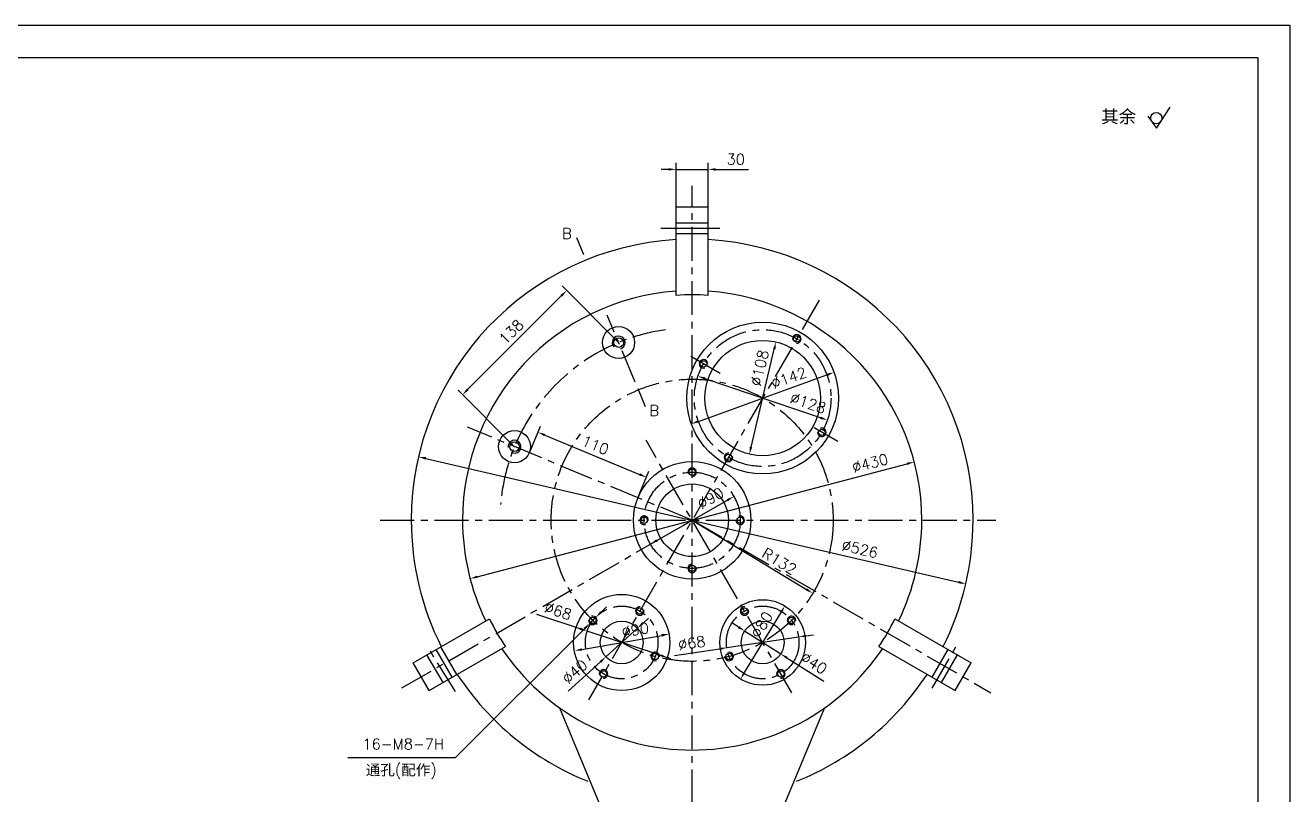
# Model space of a CAD drawing. Extents: x -1148 to 634, y -1374 to -114.
# Drawn here: x -550 to 634, y -834 to -114 of the extents above; entities that cross this region are included whole.
import ezdxf

# ---------------------------------------------------------------- set-up
doc = ezdxf.new("R2010")
doc.units = 0
doc.linetypes.add('CENTER', pattern=[50.8, 31.75, -6.35, 6.35, -6.35])
doc.layers.get('0').update_dxf_attribs({"linetype": 'CONTINUOUS'})
doc.layers.get('DEFPOINTS').update_dxf_attribs({"linetype": 'CONTINUOUS'})
doc.styles.add('DXF', font='txt.shx', dxfattribs={"height": 10})
doc.styles.get("Standard").update_dxf_attribs({"font": 'txt.shx', "height": 3.8})
doc.dimstyles.get("Standard").update_dxf_attribs({"dimscale": 5, "dimtxt": 4.5, "dimasz": 5.5, "dimexe": 4.25, "dimexo": 0.625, "dimgap": 2.2, "dimtad": 1, "dimdec": 4, "dimlfac": -1, "dimdsep": 46, "dimlunit": 6, "dimtxsty": 'Standard', "dimcen": 2.5, "dimclrd": 2, "dimclre": 2, "dimclrt": 2, "dimadec": 0, "dimazin": 0, "dimtfac": 1, "dimtdec": 4, "dimtmove": 0, "dimatfit": 3, "dimfxl": 1, "dimtolj": 1, "dimtzin": 0, "dimarcsym": 0})

# ---------------------------------------------------------------- blocks, each defined once
blk = doc.blocks.new('*D0')
at = {"color": 2, "linetype": 'ByBlock', "transparency": 16777216}
blk.add_line((-126.4, -629.6), (276, -523.9), dxfattribs=at)
for points in [[(275.7, -522.8), (276.3, -525), (282.8, -522.1)], [(-126.6, -628.5), (-126.1, -630.7), (-133.1, -631.4)]]:
    blk.add_solid(points, dxfattribs=at)
at = {"layer": 'DEFPOINTS', "color": 0, "linetype": 'ByBlock', "transparency": 16777216}
for p in [(282.8, -522.1), (-133.1, -631.4)]:
    blk.add_point(p, dxfattribs=at)
at = {"color": 2, "linetype": 'ByBlock', "transparency": 16777216, "insert": (241.4, -523.3), "char_height": 10, "attachment_point": 5, "rotation": 14.7147, "style": 'DXF'}
blk.add_mtext('\\A1;∅430', dxfattribs=at)
blk = doc.blocks.new('*D3')
at = {"color": 2, "linetype": 'ByBlock', "transparency": 16777216}
blk.add_line((-28.6, -697.7), (46.3, -684.5), dxfattribs=at)
for points in [[(46, -683.3), (46.5, -685.6), (53.1, -683.3)], [(-28.8, -696.5), (-28.4, -698.8), (-35.5, -698.9)]]:
    blk.add_solid(points, dxfattribs=at)
at = {"layer": 'DEFPOINTS', "color": 0, "linetype": 'ByBlock', "transparency": 16777216}
for p in [(53.1, -683.3), (-35.5, -698.9)]:
    blk.add_point(p, dxfattribs=at)
at = {"color": 2, "linetype": 'ByBlock', "transparency": 16777216, "insert": (21.6, -679.3), "char_height": 10, "attachment_point": 5, "rotation": 9.9831, "style": 'DXF'}
blk.add_mtext('\\A1;∅90', dxfattribs=at)
blk = doc.blocks.new('*D4')
at = {"color": 2, "linetype": 'ByBlock', "transparency": 16777216}
blk.add_line((123.7, -719.3), (158, -662.9), dxfattribs=at)
for points in [[(157, -662.3), (159, -663.5), (161.6, -656.9)], [(122.7, -718.7), (124.7, -719.9), (120.1, -725.3)]]:
    blk.add_solid(points, dxfattribs=at)
at = {"layer": 'DEFPOINTS', "color": 0, "linetype": 'ByBlock', "transparency": 16777216}
for p in [(161.6, -656.9), (120.1, -725.3)]:
    blk.add_point(p, dxfattribs=at)
at = {"color": 2, "linetype": 'ByBlock', "transparency": 16777216, "insert": (139.9, -674.6), "char_height": 10, "attachment_point": 5, "rotation": 58.7255, "style": 'DXF'}
blk.add_mtext('\\A1;∅80', dxfattribs=at)
blk = doc.blocks.new('*D5')
at = {"color": 2, "linetype": 'ByBlock', "transparency": 16777216}
blk.add_line((80.6, -484.2), (201, -440.7), dxfattribs=at)
for points in [[(200.6, -439.6), (201.4, -441.8), (207.6, -438.3)], [(80.2, -483.1), (81, -485.3), (74.1, -486.6)]]:
    blk.add_solid(points, dxfattribs=at)
at = {"layer": 'DEFPOINTS', "color": 0, "linetype": 'ByBlock', "transparency": 16777216}
for p in [(207.6, -438.3), (74.1, -486.6)]:
    blk.add_point(p, dxfattribs=at)
at = {"color": 2, "linetype": 'ByBlock', "transparency": 16777216, "insert": (165.4, -443.5), "char_height": 10, "attachment_point": 5, "rotation": 19.8804, "style": 'DXF'}
blk.add_mtext('\\A1;∅142', dxfattribs=at)
blk = doc.blocks.new('*D6')
at = {"color": 2, "linetype": 'ByBlock', "transparency": 16777216}
blk.add_line((86.8, -444.1), (194.8, -480.7), dxfattribs=at)
for points in [[(87.2, -443), (86.5, -445.2), (80.2, -441.9)], [(195.2, -479.6), (194.4, -481.9), (201.4, -483)]]:
    blk.add_solid(points, dxfattribs=at)
at = {"layer": 'DEFPOINTS', "color": 0, "linetype": 'ByBlock', "transparency": 16777216}
for p in [(80.2, -441.9), (201.4, -483)]:
    blk.add_point(p, dxfattribs=at)
at = {"color": 2, "linetype": 'ByBlock', "transparency": 16777216, "insert": (183.4, -467), "char_height": 10, "attachment_point": 5, "rotation": 341.2596, "style": 'DXF'}
blk.add_mtext('\\A1;∅128', dxfattribs=at)
blk = doc.blocks.new('*D7')
at = {"color": 2, "linetype": 'ByBlock', "transparency": 16777216}
blk.add_line((130, -508.2), (151.7, -416.7), dxfattribs=at)
for points in [[(150.5, -416.4), (152.8, -417), (153.3, -409.9)], [(128.8, -507.9), (131.1, -508.4), (128.4, -515)]]:
    blk.add_solid(points, dxfattribs=at)
at = {"layer": 'DEFPOINTS', "color": 0, "linetype": 'ByBlock', "transparency": 16777216}
for p in [(153.3, -409.9), (128.4, -515)]:
    blk.add_point(p, dxfattribs=at)
at = {"color": 2, "linetype": 'ByBlock', "transparency": 16777216, "insert": (137.9, -434.2), "char_height": 10, "attachment_point": 5, "rotation": 76.6563, "style": 'DXF'}
blk.add_mtext('\\A1;∅108', dxfattribs=at)
blk = doc.blocks.new('*D8')
at = {"color": 2, "linetype": 'ByBlock', "transparency": 16777216}
blk.add_line((41.8, -595.6), (107.8, -557.9), dxfattribs=at)
for points in [[(107.3, -556.9), (108.4, -558.9), (113.9, -554.5)], [(41.2, -594.5), (42.4, -596.6), (35.7, -599)]]:
    blk.add_solid(points, dxfattribs=at)
at = {"layer": 'DEFPOINTS', "color": 0, "linetype": 'ByBlock', "transparency": 16777216}
for p in [(113.9, -554.5), (35.7, -599)]:
    blk.add_point(p, dxfattribs=at)
at = {"color": 2, "linetype": 'ByBlock', "transparency": 16777216, "insert": (92.1, -556.1), "char_height": 10, "attachment_point": 5, "rotation": 29.6768, "style": 'DXF'}
blk.add_mtext('\\A1;∅90', dxfattribs=at)
blk = doc.blocks.new('*D15')
at = {"color": 2, "linetype": 'ByBlock', "transparency": 16777216}
for p, q in [((-77.6, -513.6), (-67.3, -488.8)), ((-63.2, -497), (25.5, -533.8)), ((24, -555.7), (34.3, -530.9))]:
    blk.add_line(p, q, dxfattribs=at)
for points in [[(-62.7, -496), (-63.6, -498.1), (-69.6, -494.4)], [(26, -532.7), (25.1, -534.9), (32, -536.5)]]:
    blk.add_solid(points, dxfattribs=at)
at = {"layer": 'DEFPOINTS', "color": 0, "linetype": 'ByBlock', "transparency": 16777216}
for p in [(-77.6, -513.6), (32, -536.5), (24, -555.7)]:
    blk.add_point(p, dxfattribs=at)
at = {"color": 2, "linetype": 'ByBlock', "transparency": 16777216, "insert": (-15.8, -506.5), "char_height": 10, "attachment_point": 5, "rotation": 337.5, "style": 'DXF'}
blk.add_mtext('\\A1;110', dxfattribs=at)
blk = doc.blocks.new('*D16')
at = {"color": 2, "linetype": 'ByBlock', "transparency": 16777216}
for p, q in [((-135.2, -454.2), (-47.7, -366.7)), ((5.9, -410.5), (-47, -357.5)), ((-91.5, -507.9), (-144.4, -454.9))]:
    blk.add_line(p, q, dxfattribs=at)
for points in [[(-48.5, -365.9), (-46.9, -367.5), (-42.7, -361.8)], [(-136, -453.4), (-134.4, -455.1), (-140.2, -459.2)]]:
    blk.add_solid(points, dxfattribs=at)
at = {"layer": 'DEFPOINTS', "color": 0, "linetype": 'ByBlock', "transparency": 16777216}
for p in [(-42.7, -361.8), (5.9, -410.5), (-91.5, -507.9)]:
    blk.add_point(p, dxfattribs=at)
at = {"color": 2, "linetype": 'ByBlock', "transparency": 16777216, "insert": (-94.6, -400.4), "char_height": 10, "attachment_point": 5, "rotation": 45, "style": 'DXF'}
blk.add_mtext('\\A1;138', dxfattribs=at)
blk = doc.blocks.new('*D17')
at = {"color": 2, "linetype": 'ByBlock', "transparency": 16777216}
blk.add_line((-174.5, -518.9), (324.2, -634.6), dxfattribs=at)
for points in [[(-174.3, -517.7), (-174.8, -520), (-181.4, -517.3)], [(324.5, -633.5), (323.9, -635.8), (331, -636.2)]]:
    blk.add_solid(points, dxfattribs=at)
at = {"layer": 'DEFPOINTS', "color": 0, "linetype": 'ByBlock', "transparency": 16777216}
for p in [(-181.4, -517.3), (331, -636.2)]:
    blk.add_point(p, dxfattribs=at)
at = {"color": 2, "linetype": 'ByBlock', "transparency": 16777216, "insert": (231.9, -603.6), "char_height": 10, "attachment_point": 5, "rotation": 346.9286, "style": 'DXF'}
blk.add_mtext('\\A1;∅526', dxfattribs=at)
blk = doc.blocks.new('*D18')
at = {"color": 2, "linetype": 'ByBlock', "transparency": 16777216}
blk.add_line((74.8, -576.7), (181.8, -641.4), dxfattribs=at)
blk.add_solid([(182.4, -640.4), (181.2, -642.4), (187.8, -645)], dxfattribs=at)
at = {"layer": 'DEFPOINTS', "color": 0, "linetype": 'ByBlock', "transparency": 16777216}
for p in [(74.8, -576.7), (187.8, -645)]:
    blk.add_point(p, dxfattribs=at)
at = {"color": 2, "linetype": 'ByBlock', "transparency": 16777216, "insert": (156.5, -615.1), "char_height": 10, "attachment_point": 5, "rotation": 328.866, "style": 'DXF'}
blk.add_mtext('\\A1;R132', dxfattribs=at)
blk = doc.blocks.new('*D27')
at = {"color": 2, "lineweight": -2, "transparency": 16777216}
for p, q in [((28.8, -672.9), (34, -668.2)), ((23.6, -677.6), (-6, -704.5)), ((-11.1, -709.3), (-41.3, -736.7))]:
    blk.add_line(p, q, dxfattribs=at)
at = {"color": 2, "transparency": 16777216}
for points in [[(28, -672), (29.6, -673.7), (23.6, -677.6)], [(-11.9, -708.4), (-10.3, -710.1), (-6, -704.5)]]:
    blk.add_solid(points, dxfattribs=at)
at = {"layer": 'DEFPOINTS', "color": 0, "transparency": 16777216}
for p in [(23.6, -677.6), (-6, -704.5)]:
    blk.add_point(p, dxfattribs=at)
at = {"color": 2, "transparency": 16777216, "insert": (-35.1, -718.4), "char_height": 10, "attachment_point": 5, "rotation": 42.3411, "style": 'DXF'}
blk.add_mtext('\\A1;∅40', dxfattribs=at)
blk = doc.blocks.new('*D28')
at = {"color": 2, "lineweight": -2, "transparency": 16777216}
for p, q in [((174.4, -686), (107.2, -696.1)), ((181.4, -684.9), (188.3, -683.9)), ((100.3, -697.2), (58.3, -703.5))]:
    blk.add_line(p, q, dxfattribs=at)
at = {"color": 2, "transparency": 16777216}
for points in [[(181.2, -683.8), (181.5, -686.1), (174.4, -686)], [(100.1, -696), (100.5, -698.3), (107.2, -696.1)]]:
    blk.add_solid(points, dxfattribs=at)
at = {"layer": 'DEFPOINTS', "color": 0, "transparency": 16777216}
for p in [(174.4, -686), (107.2, -696.1)]:
    blk.add_point(p, dxfattribs=at)
at = {"color": 2, "transparency": 16777216, "insert": (74.4, -691.6), "char_height": 10, "attachment_point": 5, "rotation": 8.5903, "style": 'DXF'}
blk.add_mtext('\\A1;∅68', dxfattribs=at)
blk = doc.blocks.new('*D29')
at = {"color": 2, "lineweight": -2, "transparency": 16777216}
for p, q in [((-30.1, -678.2), (-70.5, -665)), ((41.1, -701.7), (-23.5, -680.4)), ((47.8, -703.9), (54.4, -706.1))]:
    blk.add_line(p, q, dxfattribs=at)
at = {"color": 2, "transparency": 16777216}
for points in [[(-29.8, -677.1), (-30.5, -679.3), (-23.5, -680.4)], [(48.1, -702.8), (47.4, -705), (41.1, -701.7)]]:
    blk.add_solid(points, dxfattribs=at)
at = {"layer": 'DEFPOINTS', "color": 0, "transparency": 16777216}
for p in [(-23.5, -680.4), (41.1, -701.7)]:
    blk.add_point(p, dxfattribs=at)
at = {"color": 2, "transparency": 16777216, "insert": (-50.7, -661.6), "char_height": 10, "attachment_point": 5, "rotation": 341.7735, "style": 'DXF'}
blk.add_mtext('\\A1;∅68', dxfattribs=at)
blk = doc.blocks.new('*D30')
at = {"color": 2, "lineweight": -2, "transparency": 16777216}
for p, q in [((118, -676.6), (112.1, -672.8)), ((123.9, -680.3), (157.7, -701.8)), ((163.6, -705.5), (198.1, -727.4))]:
    blk.add_line(p, q, dxfattribs=at)
at = {"color": 2, "transparency": 16777216}
for points in [[(118.7, -675.6), (117.4, -677.6), (123.9, -680.3)], [(164.2, -704.5), (163, -706.5), (157.7, -701.8)]]:
    blk.add_solid(points, dxfattribs=at)
at = {"layer": 'DEFPOINTS', "color": 0, "transparency": 16777216}
for p in [(123.9, -680.3), (157.7, -701.8)]:
    blk.add_point(p, dxfattribs=at)
at = {"color": 2, "transparency": 16777216, "insert": (188.8, -710.4), "char_height": 10, "attachment_point": 5, "rotation": 327.6023, "style": 'DXF'}
blk.add_mtext('\\A1;∅40', dxfattribs=at)
blk = doc.blocks.new('*D42')
at = {"color": 2, "lineweight": -2, "transparency": 16777216}
for p, q in [((52.8, -248.4), (45.8, -248.4)), ((59.8, -283.7), (59.8, -242.4)), ((59.8, -248.4), (89.8, -248.4)), ((89.8, -283.7), (89.8, -242.4)), ((96.8, -248.4), (127.6, -248.4))]:
    blk.add_line(p, q, dxfattribs=at)
at = {"color": 2, "transparency": 16777216}
for points in [[(52.8, -247.3), (52.8, -249.6), (59.8, -248.4)], [(96.8, -247.3), (96.8, -249.6), (89.8, -248.4)]]:
    blk.add_solid(points, dxfattribs=at)
at = {"layer": 'DEFPOINTS', "color": 0, "transparency": 16777216}
for p in [(89.8, -248.4), (59.8, -283.7), (89.8, -283.7)]:
    blk.add_point(p, dxfattribs=at)
at = {"color": 2, "transparency": 16777216, "insert": (115.7, -239), "char_height": 10, "attachment_point": 5, "style": 'DXF'}
blk.add_mtext('\\A1;30', dxfattribs=at)

msp = doc.modelspace()

# ---------------------------------------------------------------- linework, layer by layer
at = {"color": 2}
for p, q in [((-1147.68865, -113.60726), (634.31135, -113.60726)), ((634.31135, -113.60726), (634.31135, -1373.60726))]:
    msp.add_line(p, q, dxfattribs=at)
at = {"color": 4}
for p, q in [((-1072.68865, -143.60726), (604.31135, -143.60726)), ((604.31135, -143.60726), (604.31135, -1343.60726)), ((89.8274, -283.74945), (59.8274, -283.74945)), ((59.8274, -366.2833), (59.8274, -283.74945)), ((89.8274, -366.2833), (89.8274, -283.74945)), ((89.8274, -298.74945), (59.8274, -298.74945)), ((-26.7055, -328.50446), (-33.10659, -312.46465)), ((89.8274, -308.74945), (59.8274, -308.74945)), ((23.89679, -453.3975), (30.96389, -470.4372)), ((-186.46172, -710.18339), (-114.97991, -668.91334)), ((264.63472, -668.91334), (336.11652, -710.18339)), ((-171.46172, -736.16415), (-99.9907, -694.90033)), ((-149.81109, -723.66415), (-164.81109, -697.68339)), ((-145.48096, -721.16415), (-160.48096, -695.18339)), ((249.6455, -694.90033), (321.11652, -736.16415)), ((299.46589, -723.66415), (314.46589, -697.68339)), ((-171.46172, -736.16415), (-186.46172, -710.18339)), ((-158.47134, -728.66415), (-173.47134, -702.68339)), ((308.12614, -728.66415), (323.12614, -702.68339)), ((321.11652, -736.16415), (336.11652, -710.18339)), ((28.63343, -939.88362), (-48.97072, -752.53063)), ((121.02138, -939.88362), (198.62553, -752.53063))]:
    msp.add_line(p, q, dxfattribs=at)
for p, q in [((501.50423, -198.62077), (509.49559, -209.9893)), ((509.49559, -209.9893), (522.52171, -190.07972)), ((100.61247, -303.74945), (45.48172, -303.74945)), ((-147.14944, -799.03563), (-247.73837, -799.03563))]:
    msp.add_line(p, q)
at = {"linetype": 'CENTER'}
for p, q in [((74.8274, -994.23972), (74.8274, -263.85235)), ((193.72967, -370.80467), (-22.15539, -744.72857)), ((21.3398, -447.61894), (-4.68676, -384.78529)), ((100.97723, -439.42659), (71.42252, -422.36317)), ((74.8274, -576.74945), (-135.64626, -489.5684)), ((211.18381, -503.05439), (189.17419, -490.34713)), ((168.07153, -738.25302), (31.62354, -501.91817)), ((-217.18879, -576.74945), (359.28068, -576.74945)), ((-197.12774, -733.66192), (74.65264, -576.74945)), ((74.8274, -576.74945), (74.79703, -576.67612)), ((75.00217, -576.74945), (354.40882, -738.06495)), ((-146.8111, -737.01794), (-173.66968, -693.93674)), ((299.4246, -733.73567), (323.58045, -691.8965))]:
    msp.add_line(p, q, dxfattribs=at)
at = {"color": 2, "linetype": 'ByBlock'}
for p, q in [((-10.39426, -662.64649), (-5.43789, -657.70338)), ((-15.35064, -667.5896), (-21.01507, -673.23887)), ((-25.97145, -678.18198), (-147.14944, -799.03563))]:
    msp.add_line(p, q, dxfattribs=at)
msp.add_circle((509.33622, -200.44926), 5.30122)
at = {"color": 4}
for centre, radius in [((5.94438, -410.45113), 15), ((140.8274, -462.43409), 71), ((5.94438, -410.45113), 4.5), ((140.8274, -462.43409), 54), ((172.8274, -407.00847), 3), ((85.40178, -430.43409), 3), ((-91.47091, -507.86643), 15), ((196.25303, -494.43409), 3), ((-91.47091, -507.86643), 4.5), ((108.8274, -517.85972), 3), ((74.8274, -576.74945), 55), ((74.8274, -531.74945), 3), ((74.8274, -576.74945), 34), ((29.8274, -576.74945), 3), ((119.8274, -576.74945), 3), ((74.8274, -621.74945), 3), ((8.8274, -691.0648), 45), ((140.8274, -691.0648), 40), ((25.8274, -661.61994), 3), ((123.8274, -661.61994), 3), ((-18.18286, -670.41423), 3), ((8.8274, -691.0648), 20), ((140.8274, -691.0648), 20), ((167.83766, -670.41423), 3), ((40.21645, -704.13109), 3), ((109.43836, -704.13109), 3), ((-8.1726, -720.50966), 3), ((157.8274, -720.50966), 3)]:
    msp.add_circle(centre, radius, dxfattribs=at)
at = {"linetype": 'CENTER'}
for centre, radius in [((140.8274, -462.43409), 64), ((74.8274, -576.74945), 132), ((74.8274, -576.74945), 45), ((8.8274, -691.0648), 34), ((140.8274, -691.0648), 34)]:
    msp.add_circle(centre, radius, dxfattribs=at)
at = {"color": 4}
for radius, start, end in [(263, 93.26959437, 180), (263, 0, 86.73040563), (215, 94.00062996, 180), (211, 85.92340167, 94.07659833), (215, 0, 85.99937004), (263, 180, 206.71133787), (215, 180, 205.97602626), (215, 334.02397374, 0), (263, 333.28866213, 0), (211, 205.89961312, 214.05281048), (211, 325.94718952, 334.10038688), (215, 213.97728685, 326.02271315), (263, 213.25052697, 248.18302358), (263, 291.81697642, 326.74947303)]:
    msp.add_arc((74.8274, -576.74945), radius, start, end, dxfattribs=at)
at = {"linetype": 'CENTER'}
msp.add_arc((74.8274, -576.74945), 180, 97.93025409, 175.33379943, dxfattribs=at)
for centre, radius, start, end in [((5.94438, -410.45113), 6, 286.86185375, 222.21754914), ((172.8274, -407.00847), 4, 265.81205821, 197.91523916), ((85.40178, -430.43409), 4, 355.81205821, 287.91523916), ((196.25303, -494.43409), 4, 175.81205821, 107.91523916), ((-91.47091, -507.86643), 6, 238.40962919, 187.05424833), ((108.8274, -517.85972), 4, 85.81205821, 17.91523916), ((74.8274, -531.74945), 4, 265.81205821, 197.91523916), ((29.8274, -576.74945), 4, 355.81205821, 287.91523916), ((119.8274, -576.74945), 4, 175.81205821, 107.91523916), ((74.8274, -621.74945), 4, 85.81205821, 17.91523916), ((25.8274, -661.61994), 4, 85.81205821, 17.91523916), ((123.8274, -661.61994), 4, 85.81205821, 17.91523916), ((-18.18286, -670.41423), 4, 175.81205821, 107.91523916), ((167.83766, -670.41423), 4, 355.81205821, 287.91523916), ((40.21645, -704.13109), 4, 355.81205821, 287.91523916), ((109.43836, -704.13109), 4, 175.81205821, 107.91523916), ((-8.1726, -720.50966), 4, 265.81205821, 197.91523916), ((157.8274, -720.50966), 4, 265.81205821, 197.91523916)]:
    msp.add_arc(centre, radius, start, end)
at = {"color": 2, "linetype": 'ByBlock'}
for points in [[(-11.21812, -661.82043), (-9.57041, -663.47255), (-15.35064, -667.5896)], [(-26.7953, -677.35591), (-25.1476, -679.00804), (-21.01507, -673.23887)]]:
    msp.add_solid(points, dxfattribs=at)
at = {"layer": 'DEFPOINTS', "color": 0, "linetype": 'ByBlock'}
for p in [(-21.01507, -673.23887), (-15.35064, -667.5896)]:
    msp.add_point(p, dxfattribs=at)

# ---------------------------------------------------------------- texts
at = {"color": 2, "linetype": 'ByBlock', "attachment_point": 5, "style": 'DXF'}
for s, insert, char_height in [('\\f宋体|b0|i0|c134|p2;其余', (474.14579, -199.67977), 12), ('B', (-42.42606, -308.37859), 10), ('B', (39.32483, -474.11296), 10), ('16-M8-7H', (-195.69098, -786.164), 10), ('\\f宋体|b0|i0|c134|p2;通孔\\Ftxt.shx;(\\f宋体|b0|i0|c134|p2;配作\\Ftxt.shx;)', (-197.5426, -812.07177), 10)]:
    msp.add_mtext(s, dxfattribs=dict(at, insert=insert, char_height=char_height))

# ---------------------------------------------------------------- dimensions: what is measured, and where the dimension line sits
dim = msp.add_linear_dim(base=(89.8274, -248.44803), p1=(59.8274, -283.74945), p2=(89.8274, -283.74945), dimstyle='Standard', override={"dimscale": 2, "dimtxt": 6.5, "dimasz": 3.5, "dimexe": 3, "dimexo": 0, "dimlunit": 2, "dimtxsty": 'DXF', "dimtfac": 5, "dimatfit": 1, "dimtzin": 8})
dim.commit()
dim.dimension.update_dxf_attribs({"geometry": '*D42', "text_midpoint": (115.7274, -248.44803), "dimtype": 160})
dim = msp.add_linear_dim(base=(-42.74423, -361.76252), p1=(-91.47091, -507.86643), p2=(5.94438, -410.45113), angle=45, text='138', dimstyle='Standard', override={"dimscale": 2, "dimtxt": 6.5, "dimasz": 3.5, "dimexe": 3, "dimexo": 0, "dimlunit": 2, "dimtxsty": 'DXF', "dimtfac": 5, "dimatfit": 1, "dimtzin": 8})
dim.commit()
dim.dimension.update_dxf_attribs({"geometry": '*D16', "text_midpoint": (-87.99796, -407.01625), "dimtype": 161})
for p1, p2, picture, middle in [((128.36463, -514.97626), (153.29017, -409.89193), '*D7', (147.00494, -436.39004)), ((74.05866, -486.57815), (207.59614, -438.29004), '*D5', (168.63804, -452.37757)), ((80.22043, -441.8721), (201.43437, -482.99608), '*D6', (180.38302, -475.85404)), ((-181.35799, -517.26798), (331.01279, -636.23092), '*D17', (229.76061, -612.72205)), ((-133.12112, -631.36093), (282.77592, -522.13796), '*D0', (243.7493, -532.38714)), ((35.72997, -599.02928), (113.92483, -554.46962), '*D8', (96.78635, -564.23605)), ((41.12154, -701.6991), (-23.46674, -680.4305), '*D29', (-53.60794, -670.50515)), ((120.06188, -725.25242), (161.59293, -656.87719), '*D4', (147.88768, -679.44101)), ((23.61036, -677.59394), (-5.95556, -704.53566), '*D27', (-28.79523, -725.34815)), ((-35.49125, -698.86592), (53.14605, -683.26368), '*D3', (23.27772, -688.52121)), ((123.94042, -680.34894), (157.71439, -701.78066), '*D30', (183.80478, -718.33667)), ((174.44598, -685.98632), (107.20882, -696.14328), '*D28', (75.83148, -700.8832))]:
    dim = msp.add_diameter_dim_2p(p1=p1, p2=p2, dimstyle='Standard', override={"dimscale": 2, "dimtxt": 6.5, "dimasz": 3.5, "dimexe": 3, "dimexo": 0, "dimlunit": 2, "dimtxsty": 'DXF', "dimtfac": 5, "dimatfit": 1, "dimtzin": 8})
    dim.commit()
    dim.dimension.update_dxf_attribs({"geometry": picture, "text_midpoint": middle, "dimtype": 163})
dim = msp.add_linear_dim(base=(31.98642, -536.4548), p1=(-77.61272, -513.60668), p2=(24.01403, -555.70186), angle=337.5, dimstyle='Standard', override={"dimscale": 2, "dimtxt": 6.5, "dimasz": 3.5, "dimexe": 3, "dimexo": 0, "dimlunit": 2, "dimtxsty": 'DXF', "dimtfac": 5, "dimatfit": 1, "dimtzin": 8})
dim.commit()
dim.dimension.update_dxf_attribs({"geometry": '*D15', "text_midpoint": (-19.40869, -515.16625), "dimtype": 161})
dim = msp.add_radius_dim(center=(74.8274, -576.74945), mpoint=(187.81416, -644.99894), dimstyle='Standard', override={"dimscale": 2, "dimtxt": 6.5, "dimasz": 3.5, "dimexe": 3, "dimexo": 0, "dimlunit": 2, "dimtxsty": 'DXF', "dimtfac": 5, "dimatfit": 1, "dimtzin": 8})
dim.commit()
dim.dimension.update_dxf_attribs({"geometry": '*D18', "text_midpoint": (151.63545, -623.14525), "dimtype": 164})

doc.saveas('drawing.dxf')
